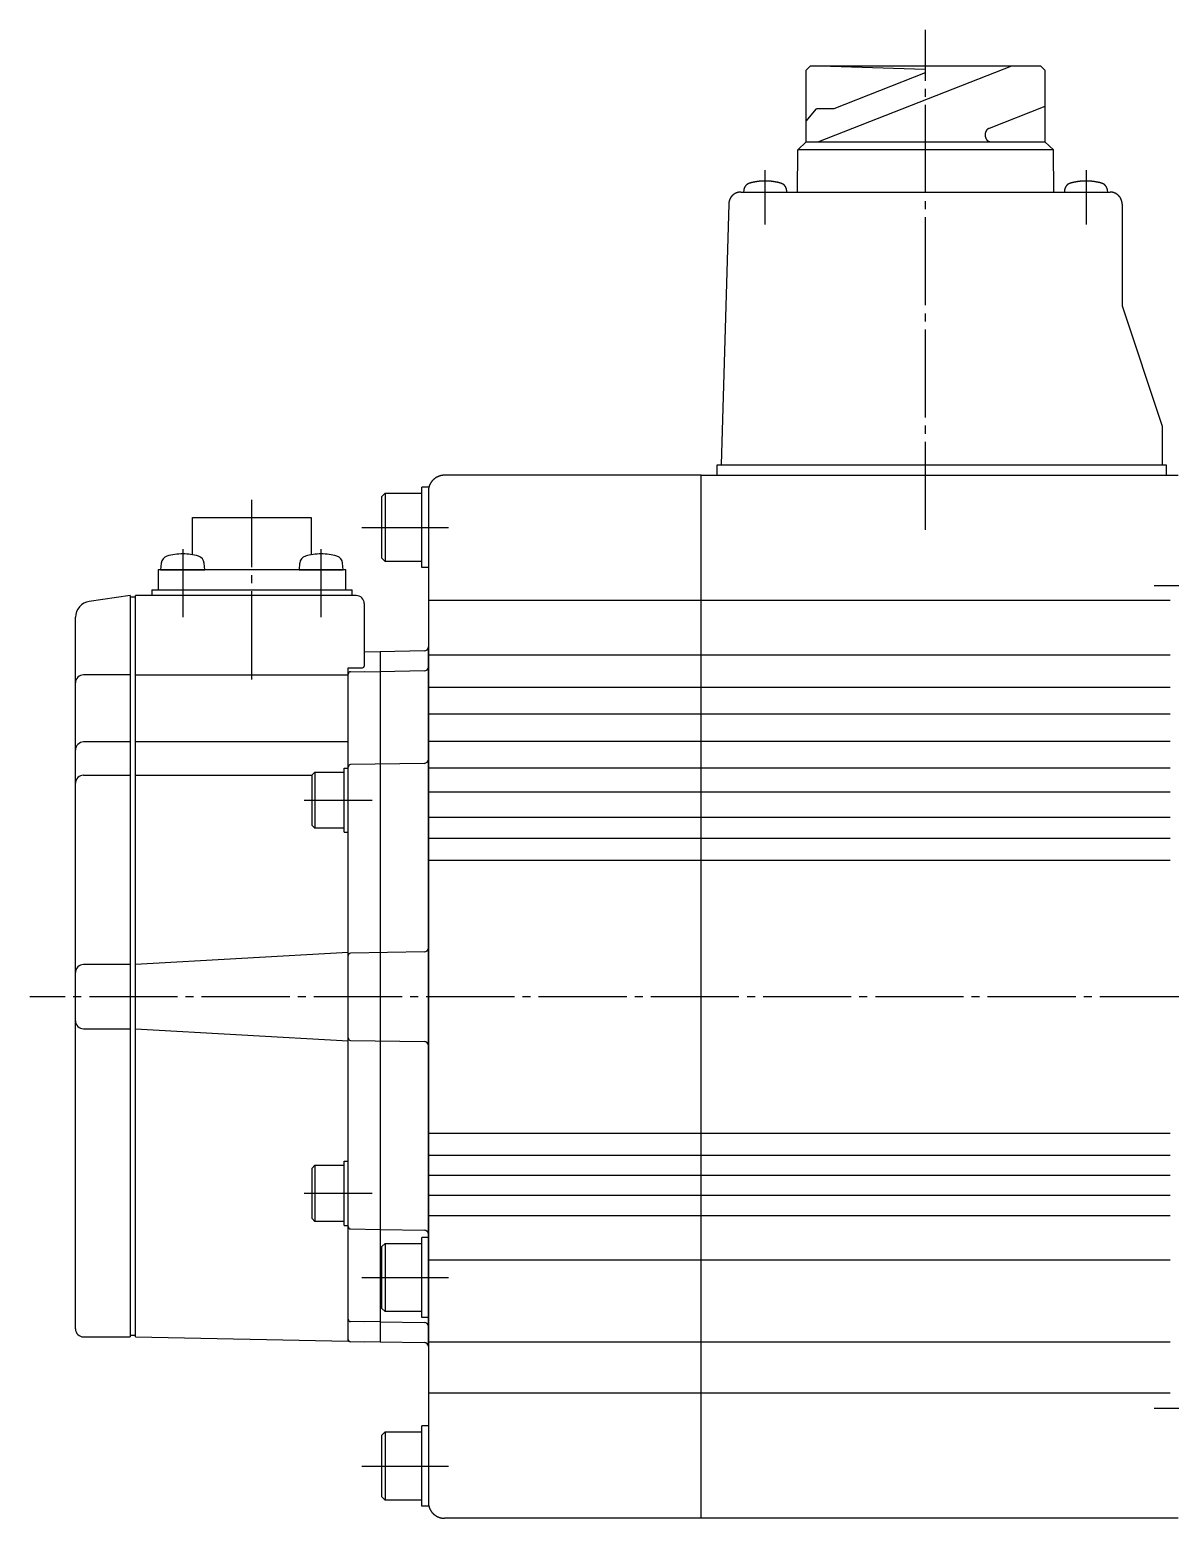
# Model space of a CAD drawing. Extents: x 0 to 671, y 0 to 384.
# Drawn here: x 205.7 to 347.9, y 198 to 383.5 of the extents above; entities that cross this region are included whole.
import ezdxf

# ---------------------------------------------------------------- set-up
doc = ezdxf.new("R2010")
doc.units = 0
doc.linetypes.add('DASH_CENTER', pattern=[14, 11, -1, 1, -1])
doc.layers.get('0').update_dxf_attribs({"linetype": 'CONTINUOUS'})

msp = doc.modelspace()

# ---------------------------------------------------------------- linework, layer by layer
at = {"color": 1, "linetype": 'DASH_CENTER'}
for p, q in [((317.39, 321.2), (317.39, 383.55)), ((297.39, 359.29), (297.39, 366.06)), ((337.39, 366.06), (337.39, 359.29)), ((233.39, 302.57), (233.39, 324.96)), ((247.09, 321.52), (257.89, 321.52)), ((224.76, 318.82), (224.76, 310.32)), ((242.02, 310.32), (242.02, 318.82)), ((345.89, 314.28), (362.89, 314.28)), ((239.89, 287.52), (248.39, 287.52)), ((420.12, 263.02), (205.69, 263.02)), ((239.89, 238.52), (248.39, 238.52)), ((247.09, 228.02), (257.89, 228.02)), ((345.89, 211.75), (362.89, 211.75)), ((247.09, 204.52), (257.89, 204.52))]:
    msp.add_line(p, q, dxfattribs=at)
at = {"color": 7, "linetype": 'CONTINUOUS'}
for p, q in [((302.51, 378.52), (303.01, 379.02)), ((302.51, 369.58), (302.51, 378.52)), ((331.76, 379.02), (303.01, 379.02)), ((331.76, 379.02), (303.02, 379.02)), ((328.1, 379.02), (304.04, 369.58)), ((305.54, 379.02), (317.33, 378.63)), ((317.33, 378.63), (317.33, 378.16)), ((332.26, 378.52), (331.76, 379.02)), ((332.26, 378.52), (332.26, 369.58)), ((317.33, 378.16), (305.95, 373.67)), ((302.51, 372.17), (303.77, 373.67)), ((305.95, 373.67), (303.77, 373.67)), ((332.26, 373.99), (325.3, 371.26)), ((301.45, 368.58), (302.51, 369.58)), ((302.51, 369.58), (325.58, 369.58)), ((324.83, 370.56), (324.83, 370.33)), ((325.58, 369.58), (332.26, 369.58)), ((332.26, 369.58), (333.32, 368.58)), ((332.26, 369.58), (333.32, 368.58)), ((301.42, 363.32), (301.46, 368.58)), ((333.32, 368.58), (301.45, 368.58)), ((333.36, 363.32), (333.32, 368.58)), ((292.85, 361.86), (291.9, 329.32)), ((294.35, 363.32), (340.39, 363.32)), ((294.71, 363.54), (294.69, 363.3)), ((300.09, 363.32), (300.07, 363.54)), ((334.71, 363.54), (334.69, 363.32)), ((340.09, 363.3), (340.07, 363.54)), ((341.89, 361.82), (341.89, 349.12)), ((341.89, 349.12), (346.89, 334.12)), ((346.89, 334.12), (346.89, 329.32)), ((291.39, 328.02), (291.39, 329.32)), ((291.39, 329.32), (347.39, 329.32)), ((347.39, 329.32), (347.39, 328.02)), ((289.39, 328.02), (257.39, 328.02)), ((289.39, 198.02), (289.39, 328.02)), ((289.39, 328.02), (348.89, 328.02)), ((289.39, 324.52), (289.39, 328.02)), ((249.99, 325.77), (249.59, 325.37)), ((249.99, 325.77), (249.59, 325.37)), ((249.59, 317.67), (249.59, 325.37)), ((249.59, 325.02), (249.59, 325.37)), ((249.99, 325.77), (249.99, 317.27)), ((249.99, 325.77), (249.99, 325.02)), ((249.99, 325.77), (254.59, 325.77)), ((249.99, 325.77), (254.59, 325.77)), ((254.59, 316.52), (254.59, 326.52)), ((255.39, 326.52), (254.59, 326.52)), ((254.59, 321.52), (254.59, 325.77)), ((254.59, 321.52), (254.59, 325.77)), ((255.39, 326.02), (255.39, 199.52)), ((225.99, 318.11), (225.99, 322.77)), ((225.99, 322.77), (240.79, 322.77)), ((240.79, 322.77), (240.79, 318.11)), ((254.59, 317.27), (254.59, 321.52)), ((254.59, 317.27), (254.59, 321.52)), ((249.59, 317.67), (249.99, 317.27)), ((249.59, 317.67), (249.99, 317.27)), ((254.59, 317.27), (249.99, 317.27)), ((254.59, 317.27), (250.39, 317.27)), ((255.39, 319.02), (255.39, 316.57)), ((221.69, 316.22), (221.69, 313.72)), ((245.09, 316.22), (221.69, 316.22)), ((222.08, 317.06), (222.01, 316.22)), ((222.01, 316.22), (227.51, 316.22)), ((227.51, 316.22), (227.44, 317.06)), ((239.34, 317.06), (239.27, 316.22)), ((239.27, 316.22), (244.77, 316.22)), ((244.77, 316.22), (244.7, 317.06)), ((245.09, 313.72), (245.09, 316.22)), ((255.39, 316.52), (254.59, 316.52)), ((220.89, 313.72), (245.89, 313.72)), ((220.89, 313.72), (220.89, 313.02)), ((245.89, 313.02), (245.89, 313.72)), ((218.19, 313.02), (213.11, 312.29)), ((218.19, 313.02), (218.19, 220.62)), ((218.89, 312.82), (218.19, 312.82)), ((218.89, 220.62), (218.89, 313.02)), ((246.39, 313.02), (218.89, 313.02)), ((247.39, 312.02), (247.39, 304.22)), ((347.89, 312.42), (255.39, 312.42)), ((211.39, 221.62), (211.39, 310.31)), ((255.39, 219.41), (255.39, 306.62)), ((247.39, 306.05), (249.39, 306.02)), ((254.9, 306.12), (249.39, 306.02)), ((249.39, 306.02), (249.39, 234.02)), ((255.39, 305.62), (347.89, 305.62)), ((218.19, 303.14), (212.39, 303.14)), ((218.89, 303.14), (245.39, 303.14)), ((245.39, 220.09), (245.39, 304.02)), ((245.39, 304.02), (247.19, 304.02)), ((245.68, 303.52), (247.39, 303.55)), ((247.39, 303.55), (249.39, 303.52)), ((254.9, 303.63), (249.39, 303.53)), ((255.39, 301.6), (347.89, 301.6)), ((255.39, 300.52), (255.39, 263.02)), ((249.39, 297.52), (249.39, 220.01)), ((255.39, 298.29), (347.89, 298.29)), ((218.19, 294.77), (212.39, 294.77)), ((245.39, 294.77), (218.89, 294.77)), ((255.39, 294.87), (347.89, 294.87)), ((244.89, 283.52), (244.89, 291.52)), ((244.89, 291.52), (245.39, 291.52)), ((254.9, 292.11), (245.68, 291.95)), ((255.39, 276.02), (255.39, 292.02)), ((255.39, 291.56), (347.89, 291.56)), ((212.39, 290.62), (218.19, 290.62)), ((218.89, 290.62), (240.89, 290.62)), ((241.24, 291.02), (240.89, 290.67)), ((240.89, 284.37), (240.89, 290.67)), ((241.24, 291.02), (241.24, 284.02)), ((241.24, 291.02), (244.89, 291.02)), ((255.39, 288.56), (347.89, 288.56)), ((240.89, 284.37), (241.24, 284.02)), ((244.89, 284.02), (241.24, 284.02)), ((255.39, 285.4), (347.89, 285.4)), ((244.89, 283.52), (245.39, 283.52)), ((255.39, 282.77), (347.89, 282.77)), ((255.39, 280.02), (347.89, 280.02)), ((245.39, 268.52), (218.89, 267.02)), ((254.9, 268.61), (245.68, 268.45)), ((218.19, 267.02), (212.39, 267.02)), ((255.39, 263.02), (255.39, 225.52)), ((212.39, 259.02), (218.19, 259.02)), ((218.89, 259.02), (245.39, 257.52)), ((245.68, 257.58), (254.9, 257.42)), ((255.39, 234.02), (255.39, 250.02)), ((255.39, 243.27), (255.39, 246.02)), ((255.39, 246.02), (343.39, 246.02)), ((343.39, 246.02), (347.89, 246.02)), ((255.39, 240.77), (255.39, 243.27)), ((255.39, 243.27), (343.39, 243.27)), ((343.39, 243.27), (347.89, 243.27)), ((241.24, 242.02), (240.89, 241.67)), ((240.89, 235.37), (240.89, 241.67)), ((241.24, 242.02), (244.89, 242.02)), ((241.24, 242.02), (241.24, 235.02)), ((244.89, 242.52), (245.39, 242.52)), ((244.89, 234.52), (244.89, 242.52)), ((255.39, 238.27), (255.39, 240.77)), ((255.39, 240.77), (343.39, 240.77)), ((343.39, 240.77), (347.89, 240.77)), ((255.39, 235.77), (255.39, 238.27)), ((255.39, 238.27), (343.39, 238.27)), ((343.39, 238.27), (347.89, 238.27)), ((255.39, 230.22), (255.39, 235.77)), ((255.39, 235.77), (343.39, 235.77)), ((343.39, 235.77), (347.89, 235.77)), ((240.89, 235.37), (241.24, 235.02)), ((244.89, 235.02), (241.24, 235.02)), ((244.89, 234.52), (245.39, 234.52)), ((245.68, 234.08), (249.39, 234.02)), ((249.39, 234.02), (254.9, 233.92)), ((249.39, 234.02), (249.39, 228.52)), ((249.99, 232.27), (249.59, 231.87)), ((249.99, 232.27), (249.59, 231.87)), ((249.99, 232.27), (249.99, 223.77)), ((249.99, 232.27), (254.59, 232.27)), ((249.99, 232.27), (249.99, 223.77)), ((249.99, 232.27), (254.59, 232.27)), ((255.39, 233.02), (254.59, 233.02)), ((254.59, 223.02), (254.59, 233.02)), ((254.59, 228.02), (254.59, 232.27)), ((254.59, 228.02), (254.59, 232.27)), ((249.59, 224.17), (249.59, 231.87)), ((249.59, 224.17), (249.59, 231.87)), ((255.39, 230.22), (343.39, 230.22)), ((343.39, 230.22), (347.89, 230.22)), ((254.59, 223.77), (254.59, 228.02)), ((254.59, 223.77), (254.59, 228.02)), ((255.39, 225.52), (255.39, 223.07)), ((249.59, 224.17), (249.99, 223.77)), ((249.59, 224.17), (249.99, 223.77)), ((254.59, 223.77), (249.99, 223.77)), ((254.59, 223.77), (249.99, 223.77)), ((255.39, 223.02), (254.59, 223.02)), ((255.39, 223.07), (255.39, 222.72)), ((218.19, 220.82), (218.89, 220.82)), ((247.39, 222.5), (245.68, 222.53)), ((249.39, 222.53), (247.39, 222.5)), ((249.39, 222.51), (254.9, 222.42)), ((212.39, 220.62), (218.19, 220.62)), ((218.89, 220.62), (245.39, 220.09)), ((247.39, 219.98), (245.68, 220.01)), ((249.39, 220.02), (247.39, 219.98)), ((249.39, 220.01), (254.9, 219.91)), ((255.39, 220.02), (347.89, 220.02)), ((347.89, 213.61), (255.39, 213.61)), ((249.99, 208.77), (249.59, 208.37)), ((249.99, 208.77), (249.59, 208.37)), ((249.59, 200.67), (249.59, 208.37)), ((249.59, 200.67), (249.59, 208.37)), ((249.99, 208.77), (254.59, 208.77)), ((249.99, 208.77), (249.99, 200.27)), ((249.99, 208.77), (254.59, 208.77)), ((249.99, 208.77), (249.99, 200.27)), ((254.59, 199.52), (254.59, 209.52)), ((255.39, 209.52), (254.59, 209.52)), ((254.59, 204.52), (254.59, 208.77)), ((254.59, 204.52), (254.59, 208.77)), ((254.59, 200.27), (254.59, 204.52)), ((254.59, 200.27), (254.59, 204.52)), ((249.59, 200.67), (249.99, 200.27)), ((249.59, 200.67), (249.99, 200.27)), ((254.59, 200.27), (249.99, 200.27)), ((254.59, 200.27), (249.99, 200.27)), ((255.39, 199.52), (254.59, 199.52)), ((348.89, 198.02), (257.39, 198.02))]:
    msp.add_line(p, q, dxfattribs=at)
for points in [[(325.3, 371.26, 0), (325.3, 371.26, 0), (325.29, 371.26, 0), (325.28, 371.25, 0), (325.28, 371.25, 0), (325.27, 371.25, 0), (325.26, 371.25, 0), (325.26, 371.24, 0), (325.25, 371.24, 0), (325.25, 371.24, 0), (325.24, 371.23, 0), (325.23, 371.23, 0), (325.23, 371.23, 0), (325.22, 371.22, 0), (325.21, 371.22, 0), (325.21, 371.22, 0), (325.2, 371.21, 0), (325.2, 371.21, 0), (325.19, 371.21, 0), (325.18, 371.2, 0), (325.18, 371.2, 0), (325.17, 371.2, 0), (325.17, 371.19, 0), (325.16, 371.19, 0), (325.15, 371.18, 0), (325.15, 371.18, 0), (325.14, 371.18, 0), (325.14, 371.17, 0), (325.13, 371.17, 0), (325.13, 371.16, 0), (325.12, 371.16, 0), (325.12, 371.15, 0), (325.11, 371.15, 0), (325.1, 371.15, 0), (325.1, 371.14, 0), (325.09, 371.14, 0), (325.09, 371.13, 0), (325.08, 371.13, 0), (325.08, 371.12, 0), (325.07, 371.12, 0), (325.07, 371.11, 0), (325.06, 371.11, 0), (325.06, 371.1, 0), (325.05, 371.1, 0), (325.05, 371.1, 0), (325.04, 371.09, 0), (325.04, 371.08, 0), (325.03, 371.08, 0), (325.03, 371.07, 0), (325.02, 371.07, 0), (325.02, 371.06, 0), (325.01, 371.06, 0), (325.01, 371.05, 0), (325, 371.05, 0), (325, 371.04, 0), (325, 371.04, 0), (324.99, 371.03, 0), (324.99, 371.03, 0), (324.98, 371.02, 0), (324.98, 371.01, 0), (324.97, 371.01, 0), (324.97, 371, 0), (324.96, 371, 0), (324.96, 370.99, 0), (324.96, 370.99, 0), (324.95, 370.98, 0), (324.95, 370.98, 0), (324.95, 370.97, 0), (324.94, 370.96, 0), (324.94, 370.96, 0), (324.94, 370.95, 0), (324.93, 370.94, 0), (324.93, 370.94, 0), (324.92, 370.93, 0), (324.92, 370.93, 0), (324.92, 370.92, 0), (324.91, 370.92, 0), (324.91, 370.91, 0), (324.91, 370.9, 0), (324.9, 370.9, 0), (324.9, 370.89, 0), (324.9, 370.88, 0), (324.89, 370.88, 0), (324.89, 370.87, 0), (324.89, 370.86, 0), (324.89, 370.86, 0), (324.88, 370.85, 0), (324.88, 370.85, 0), (324.88, 370.84, 0), (324.88, 370.83, 0), (324.87, 370.82, 0), (324.87, 370.82, 0), (324.87, 370.81, 0), (324.87, 370.81, 0), (324.87, 370.8, 0), (324.86, 370.79, 0), (324.86, 370.79, 0), (324.86, 370.78, 0), (324.86, 370.77, 0), (324.86, 370.76, 0), (324.85, 370.76, 0), (324.85, 370.75, 0), (324.85, 370.75, 0), (324.85, 370.74, 0), (324.85, 370.73, 0), (324.84, 370.72, 0), (324.84, 370.72, 0), (324.84, 370.71, 0), (324.84, 370.7, 0), (324.84, 370.7, 0), (324.84, 370.69, 0), (324.84, 370.68, 0), (324.84, 370.68, 0), (324.83, 370.67, 0), (324.83, 370.66, 0), (324.83, 370.65, 0), (324.83, 370.65, 0), (324.83, 370.64, 0), (324.83, 370.63, 0), (324.83, 370.63, 0), (324.83, 370.62, 0), (324.83, 370.61, 0), (324.83, 370.61, 0), (324.83, 370.6, 0), (324.83, 370.59, 0), (324.83, 370.58, 0), (324.83, 370.58, 0), (324.83, 370.57, 0), (324.83, 370.56, 0)], [(324.83, 370.33, 0), (324.83, 370.32, 0), (324.83, 370.31, 0), (324.83, 370.3, 0), (324.83, 370.29, 0), (324.83, 370.28, 0), (324.83, 370.27, 0), (324.83, 370.26, 0), (324.83, 370.25, 0), (324.83, 370.24, 0), (324.83, 370.23, 0), (324.83, 370.23, 0), (324.83, 370.22, 0), (324.84, 370.21, 0), (324.84, 370.2, 0), (324.84, 370.19, 0), (324.84, 370.18, 0), (324.84, 370.17, 0), (324.85, 370.16, 0), (324.85, 370.15, 0), (324.85, 370.14, 0), (324.85, 370.13, 0), (324.85, 370.13, 0), (324.86, 370.12, 0), (324.86, 370.11, 0), (324.86, 370.1, 0), (324.87, 370.09, 0), (324.87, 370.08, 0), (324.87, 370.07, 0), (324.87, 370.06, 0), (324.88, 370.06, 0), (324.88, 370.05, 0), (324.88, 370.04, 0), (324.89, 370.03, 0), (324.89, 370.02, 0), (324.89, 370.01, 0), (324.9, 370, 0), (324.9, 370, 0), (324.91, 369.99, 0), (324.91, 369.98, 0), (324.92, 369.97, 0), (324.92, 369.96, 0), (324.93, 369.96, 0), (324.93, 369.95, 0), (324.93, 369.94, 0), (324.94, 369.93, 0), (324.94, 369.92, 0), (324.95, 369.92, 0), (324.95, 369.91, 0), (324.96, 369.9, 0), (324.96, 369.89, 0), (324.97, 369.89, 0), (324.98, 369.88, 0), (324.98, 369.87, 0), (324.99, 369.86, 0), (324.99, 369.86, 0), (325, 369.85, 0), (325, 369.84, 0), (325.01, 369.84, 0), (325.01, 369.83, 0), (325.02, 369.82, 0), (325.03, 369.81, 0), (325.03, 369.81, 0), (325.04, 369.8, 0), (325.05, 369.8, 0), (325.05, 369.79, 0), (325.06, 369.78, 0), (325.07, 369.78, 0), (325.07, 369.77, 0), (325.08, 369.76, 0), (325.09, 369.76, 0), (325.09, 369.75, 0), (325.1, 369.75, 0), (325.11, 369.74, 0), (325.12, 369.73, 0), (325.12, 369.73, 0), (325.13, 369.72, 0), (325.14, 369.72, 0), (325.14, 369.71, 0), (325.15, 369.71, 0), (325.16, 369.7, 0), (325.17, 369.7, 0), (325.18, 369.69, 0), (325.18, 369.69, 0), (325.19, 369.68, 0), (325.2, 369.68, 0), (325.21, 369.67, 0), (325.21, 369.67, 0), (325.22, 369.66, 0), (325.23, 369.66, 0), (325.24, 369.66, 0), (325.25, 369.65, 0), (325.26, 369.65, 0), (325.26, 369.64, 0), (325.27, 369.64, 0), (325.28, 369.64, 0), (325.29, 369.63, 0), (325.3, 369.63, 0), (325.31, 369.63, 0), (325.32, 369.62, 0), (325.32, 369.62, 0), (325.33, 369.62, 0), (325.34, 369.61, 0), (325.35, 369.61, 0), (325.36, 369.61, 0), (325.37, 369.61, 0), (325.38, 369.6, 0), (325.39, 369.6, 0), (325.39, 369.6, 0), (325.4, 369.6, 0), (325.41, 369.59, 0), (325.42, 369.59, 0), (325.43, 369.59, 0), (325.44, 369.59, 0), (325.45, 369.59, 0), (325.46, 369.58, 0), (325.47, 369.58, 0), (325.48, 369.58, 0), (325.49, 369.58, 0), (325.49, 369.58, 0), (325.5, 369.58, 0), (325.51, 369.58, 0), (325.52, 369.58, 0), (325.53, 369.58, 0), (325.54, 369.58, 0), (325.55, 369.58, 0), (325.56, 369.58, 0), (325.57, 369.58, 0), (325.58, 369.58, 0)], [(295.43, 364.42, 0), (295.42, 364.41, 0), (295.41, 364.41, 0), (295.4, 364.41, 0), (295.39, 364.4, 0), (295.38, 364.4, 0), (295.38, 364.4, 0), (295.37, 364.39, 0), (295.36, 364.39, 0), (295.35, 364.39, 0), (295.34, 364.38, 0), (295.33, 364.38, 0), (295.32, 364.38, 0), (295.31, 364.38, 0), (295.31, 364.37, 0), (295.3, 364.37, 0), (295.29, 364.36, 0), (295.28, 364.36, 0), (295.27, 364.36, 0), (295.26, 364.35, 0), (295.26, 364.35, 0), (295.25, 364.34, 0), (295.24, 364.34, 0), (295.23, 364.33, 0), (295.22, 364.33, 0), (295.21, 364.32, 0), (295.21, 364.32, 0), (295.2, 364.31, 0), (295.19, 364.31, 0), (295.18, 364.31, 0), (295.18, 364.3, 0), (295.17, 364.3, 0), (295.16, 364.29, 0), (295.15, 364.29, 0), (295.14, 364.28, 0), (295.14, 364.27, 0), (295.13, 364.27, 0), (295.12, 364.26, 0), (295.11, 364.26, 0), (295.11, 364.25, 0), (295.1, 364.25, 0), (295.09, 364.24, 0), (295.08, 364.24, 0), (295.08, 364.23, 0), (295.07, 364.22, 0), (295.06, 364.22, 0), (295.05, 364.21, 0), (295.05, 364.2, 0), (295.04, 364.2, 0), (295.03, 364.19, 0), (295.03, 364.19, 0), (295.02, 364.18, 0), (295.01, 364.17, 0), (295.01, 364.17, 0), (295, 364.16, 0), (294.99, 364.15, 0), (294.99, 364.15, 0), (294.98, 364.14, 0), (294.97, 364.13, 0), (294.97, 364.13, 0), (294.96, 364.12, 0), (294.95, 364.11, 0), (294.95, 364.1, 0), (294.94, 364.1, 0), (294.94, 364.09, 0), (294.93, 364.08, 0), (294.93, 364.07, 0), (294.92, 364.07, 0), (294.91, 364.06, 0), (294.91, 364.05, 0), (294.9, 364.05, 0), (294.9, 364.04, 0), (294.89, 364.03, 0), (294.89, 364.02, 0), (294.88, 364.01, 0), (294.88, 364.01, 0), (294.87, 364, 0), (294.87, 363.99, 0), (294.86, 363.98, 0), (294.86, 363.98, 0), (294.85, 363.97, 0), (294.85, 363.96, 0), (294.84, 363.95, 0), (294.84, 363.94, 0), (294.83, 363.94, 0), (294.83, 363.93, 0), (294.82, 363.92, 0), (294.82, 363.91, 0), (294.81, 363.9, 0), (294.81, 363.89, 0), (294.81, 363.88, 0), (294.8, 363.88, 0), (294.8, 363.87, 0), (294.8, 363.86, 0), (294.79, 363.85, 0), (294.79, 363.84, 0), (294.78, 363.83, 0), (294.78, 363.82, 0), (294.78, 363.82, 0), (294.77, 363.81, 0), (294.77, 363.8, 0), (294.77, 363.79, 0), (294.76, 363.78, 0), (294.76, 363.77, 0), (294.76, 363.76, 0), (294.75, 363.75, 0), (294.75, 363.75, 0), (294.75, 363.74, 0), (294.75, 363.73, 0), (294.75, 363.72, 0), (294.74, 363.71, 0), (294.74, 363.7, 0), (294.74, 363.69, 0), (294.74, 363.68, 0), (294.73, 363.67, 0), (294.73, 363.66, 0), (294.73, 363.65, 0), (294.73, 363.64, 0), (294.73, 363.64, 0), (294.73, 363.63, 0), (294.72, 363.62, 0), (294.72, 363.61, 0), (294.72, 363.6, 0), (294.72, 363.59, 0), (294.72, 363.58, 0), (294.72, 363.57, 0), (294.72, 363.56, 0), (294.71, 363.55, 0), (294.71, 363.54, 0)], [(297.39, 364.7, 0), (297.37, 364.7, 0), (297.36, 364.7, 0), (297.34, 364.69, 0), (297.33, 364.69, 0), (297.31, 364.69, 0), (297.3, 364.69, 0), (297.28, 364.69, 0), (297.27, 364.69, 0), (297.25, 364.69, 0), (297.23, 364.69, 0), (297.22, 364.69, 0), (297.2, 364.69, 0), (297.19, 364.69, 0), (297.17, 364.69, 0), (297.16, 364.69, 0), (297.14, 364.69, 0), (297.13, 364.69, 0), (297.11, 364.69, 0), (297.1, 364.69, 0), (297.08, 364.69, 0), (297.06, 364.69, 0), (297.05, 364.69, 0), (297.03, 364.69, 0), (297.02, 364.69, 0), (297, 364.69, 0), (296.99, 364.68, 0), (296.97, 364.68, 0), (296.95, 364.68, 0), (296.94, 364.68, 0), (296.92, 364.68, 0), (296.91, 364.68, 0), (296.89, 364.68, 0), (296.88, 364.68, 0), (296.86, 364.68, 0), (296.85, 364.68, 0), (296.83, 364.67, 0), (296.82, 364.67, 0), (296.8, 364.67, 0), (296.79, 364.67, 0), (296.77, 364.67, 0), (296.75, 364.67, 0), (296.74, 364.67, 0), (296.72, 364.66, 0), (296.71, 364.66, 0), (296.69, 364.66, 0), (296.68, 364.66, 0), (296.66, 364.66, 0), (296.65, 364.66, 0), (296.63, 364.65, 0), (296.62, 364.65, 0), (296.6, 364.65, 0), (296.58, 364.65, 0), (296.57, 364.65, 0), (296.55, 364.64, 0), (296.54, 364.64, 0), (296.52, 364.64, 0), (296.51, 364.64, 0), (296.49, 364.64, 0), (296.48, 364.64, 0), (296.46, 364.63, 0), (296.45, 364.63, 0), (296.43, 364.63, 0), (296.42, 364.63, 0), (296.4, 364.62, 0), (296.38, 364.62, 0), (296.37, 364.62, 0), (296.35, 364.62, 0), (296.34, 364.62, 0), (296.32, 364.61, 0), (296.31, 364.61, 0), (296.29, 364.61, 0), (296.28, 364.61, 0), (296.26, 364.6, 0), (296.25, 364.6, 0), (296.23, 364.6, 0), (296.22, 364.6, 0), (296.2, 364.59, 0), (296.19, 364.59, 0), (296.17, 364.59, 0), (296.15, 364.59, 0), (296.14, 364.58, 0), (296.12, 364.58, 0), (296.11, 364.58, 0), (296.09, 364.57, 0), (296.08, 364.57, 0), (296.06, 364.57, 0), (296.05, 364.57, 0), (296.03, 364.56, 0), (296.02, 364.56, 0), (296, 364.56, 0), (295.99, 364.55, 0), (295.97, 364.55, 0), (295.96, 364.55, 0), (295.94, 364.54, 0), (295.93, 364.54, 0), (295.91, 364.54, 0), (295.9, 364.53, 0), (295.88, 364.53, 0), (295.87, 364.53, 0), (295.85, 364.52, 0), (295.83, 364.52, 0), (295.82, 364.52, 0), (295.81, 364.51, 0), (295.79, 364.51, 0), (295.77, 364.51, 0), (295.76, 364.5, 0), (295.75, 364.5, 0), (295.73, 364.5, 0), (295.71, 364.49, 0), (295.7, 364.49, 0), (295.69, 364.49, 0), (295.67, 364.48, 0), (295.65, 364.48, 0), (295.64, 364.47, 0), (295.62, 364.47, 0), (295.61, 364.46, 0), (295.59, 364.46, 0), (295.58, 364.46, 0), (295.56, 364.45, 0), (295.55, 364.45, 0), (295.54, 364.44, 0), (295.52, 364.44, 0), (295.5, 364.44, 0), (295.49, 364.43, 0), (295.48, 364.43, 0), (295.46, 364.42, 0), (295.44, 364.42, 0), (295.43, 364.42, 0)], [(299.35, 364.42, 0), (299.33, 364.42, 0), (299.32, 364.42, 0), (299.31, 364.43, 0), (299.29, 364.43, 0), (299.27, 364.44, 0), (299.26, 364.44, 0), (299.25, 364.44, 0), (299.23, 364.45, 0), (299.21, 364.45, 0), (299.2, 364.46, 0), (299.19, 364.46, 0), (299.17, 364.46, 0), (299.15, 364.47, 0), (299.14, 364.47, 0), (299.12, 364.48, 0), (299.11, 364.48, 0), (299.1, 364.49, 0), (299.08, 364.49, 0), (299.06, 364.49, 0), (299.05, 364.5, 0), (299.03, 364.5, 0), (299.02, 364.5, 0), (299, 364.51, 0), (298.99, 364.51, 0), (298.97, 364.51, 0), (298.96, 364.52, 0), (298.94, 364.52, 0), (298.93, 364.52, 0), (298.91, 364.53, 0), (298.9, 364.53, 0), (298.88, 364.53, 0), (298.87, 364.54, 0), (298.85, 364.54, 0), (298.84, 364.54, 0), (298.82, 364.55, 0), (298.81, 364.55, 0), (298.79, 364.55, 0), (298.78, 364.56, 0), (298.76, 364.56, 0), (298.75, 364.56, 0), (298.73, 364.57, 0), (298.72, 364.57, 0), (298.7, 364.57, 0), (298.69, 364.57, 0), (298.67, 364.58, 0), (298.65, 364.58, 0), (298.64, 364.58, 0), (298.62, 364.59, 0), (298.61, 364.59, 0), (298.59, 364.59, 0), (298.58, 364.59, 0), (298.56, 364.6, 0), (298.55, 364.6, 0), (298.53, 364.6, 0), (298.52, 364.6, 0), (298.5, 364.61, 0), (298.49, 364.61, 0), (298.47, 364.61, 0), (298.46, 364.61, 0), (298.44, 364.62, 0), (298.43, 364.62, 0), (298.41, 364.62, 0), (298.39, 364.62, 0), (298.38, 364.62, 0), (298.36, 364.63, 0), (298.35, 364.63, 0), (298.33, 364.63, 0), (298.32, 364.63, 0), (298.3, 364.64, 0), (298.29, 364.64, 0), (298.27, 364.64, 0), (298.26, 364.64, 0), (298.24, 364.64, 0), (298.23, 364.64, 0), (298.21, 364.65, 0), (298.19, 364.65, 0), (298.18, 364.65, 0), (298.16, 364.65, 0), (298.15, 364.65, 0), (298.13, 364.66, 0), (298.12, 364.66, 0), (298.1, 364.66, 0), (298.09, 364.66, 0), (298.07, 364.66, 0), (298.06, 364.66, 0), (298.04, 364.67, 0), (298.02, 364.67, 0), (298.01, 364.67, 0), (297.99, 364.67, 0), (297.98, 364.67, 0), (297.96, 364.67, 0), (297.95, 364.67, 0), (297.93, 364.68, 0), (297.92, 364.68, 0), (297.9, 364.68, 0), (297.89, 364.68, 0), (297.87, 364.68, 0), (297.86, 364.68, 0), (297.84, 364.68, 0), (297.82, 364.68, 0), (297.81, 364.68, 0), (297.79, 364.68, 0), (297.78, 364.69, 0), (297.76, 364.69, 0), (297.75, 364.69, 0), (297.73, 364.69, 0), (297.71, 364.69, 0), (297.7, 364.69, 0), (297.68, 364.69, 0), (297.67, 364.69, 0), (297.65, 364.69, 0), (297.64, 364.69, 0), (297.62, 364.69, 0), (297.61, 364.69, 0), (297.59, 364.69, 0), (297.58, 364.69, 0), (297.56, 364.69, 0), (297.55, 364.69, 0), (297.53, 364.69, 0), (297.51, 364.69, 0), (297.5, 364.69, 0), (297.48, 364.69, 0), (297.47, 364.69, 0), (297.45, 364.69, 0), (297.44, 364.69, 0), (297.42, 364.7, 0), (297.4, 364.7, 0), (297.39, 364.7, 0)], [(300.07, 363.54, 0), (300.06, 363.55, 0), (300.06, 363.56, 0), (300.06, 363.57, 0), (300.06, 363.58, 0), (300.06, 363.59, 0), (300.06, 363.6, 0), (300.06, 363.61, 0), (300.06, 363.62, 0), (300.06, 363.63, 0), (300.05, 363.64, 0), (300.05, 363.64, 0), (300.05, 363.65, 0), (300.05, 363.66, 0), (300.05, 363.67, 0), (300.04, 363.68, 0), (300.04, 363.69, 0), (300.04, 363.7, 0), (300.04, 363.71, 0), (300.03, 363.72, 0), (300.03, 363.73, 0), (300.03, 363.74, 0), (300.03, 363.75, 0), (300.02, 363.75, 0), (300.02, 363.76, 0), (300.02, 363.77, 0), (300.01, 363.78, 0), (300.01, 363.79, 0), (300.01, 363.8, 0), (300.01, 363.81, 0), (300, 363.82, 0), (300, 363.82, 0), (300, 363.83, 0), (299.99, 363.84, 0), (299.99, 363.85, 0), (299.98, 363.86, 0), (299.98, 363.87, 0), (299.98, 363.88, 0), (299.97, 363.88, 0), (299.97, 363.89, 0), (299.96, 363.9, 0), (299.96, 363.91, 0), (299.96, 363.92, 0), (299.95, 363.93, 0), (299.95, 363.94, 0), (299.94, 363.94, 0), (299.94, 363.95, 0), (299.93, 363.96, 0), (299.93, 363.97, 0), (299.92, 363.98, 0), (299.92, 363.98, 0), (299.91, 363.99, 0), (299.91, 364, 0), (299.9, 364.01, 0), (299.9, 364.01, 0), (299.89, 364.02, 0), (299.89, 364.03, 0), (299.88, 364.04, 0), (299.88, 364.05, 0), (299.87, 364.05, 0), (299.87, 364.06, 0), (299.86, 364.07, 0), (299.85, 364.07, 0), (299.85, 364.08, 0), (299.84, 364.09, 0), (299.84, 364.1, 0), (299.83, 364.1, 0), (299.82, 364.11, 0), (299.82, 364.12, 0), (299.81, 364.13, 0), (299.81, 364.13, 0), (299.8, 364.14, 0), (299.79, 364.15, 0), (299.79, 364.15, 0), (299.78, 364.16, 0), (299.77, 364.17, 0), (299.77, 364.17, 0), (299.76, 364.18, 0), (299.75, 364.19, 0), (299.75, 364.19, 0), (299.74, 364.2, 0), (299.73, 364.2, 0), (299.73, 364.21, 0), (299.72, 364.22, 0), (299.71, 364.22, 0), (299.7, 364.23, 0), (299.7, 364.24, 0), (299.69, 364.24, 0), (299.68, 364.25, 0), (299.67, 364.25, 0), (299.67, 364.26, 0), (299.66, 364.26, 0), (299.65, 364.27, 0), (299.64, 364.27, 0), (299.64, 364.28, 0), (299.63, 364.29, 0), (299.62, 364.29, 0), (299.61, 364.3, 0), (299.61, 364.3, 0), (299.6, 364.31, 0), (299.59, 364.31, 0), (299.58, 364.31, 0), (299.57, 364.32, 0), (299.56, 364.32, 0), (299.56, 364.33, 0), (299.55, 364.33, 0), (299.54, 364.34, 0), (299.53, 364.34, 0), (299.52, 364.35, 0), (299.51, 364.35, 0), (299.51, 364.36, 0), (299.5, 364.36, 0), (299.49, 364.36, 0), (299.48, 364.37, 0), (299.47, 364.37, 0), (299.46, 364.38, 0), (299.45, 364.38, 0), (299.45, 364.38, 0), (299.44, 364.38, 0), (299.43, 364.39, 0), (299.42, 364.39, 0), (299.41, 364.39, 0), (299.4, 364.4, 0), (299.39, 364.4, 0), (299.38, 364.4, 0), (299.38, 364.41, 0), (299.37, 364.41, 0), (299.36, 364.41, 0), (299.35, 364.42, 0)], [(335.43, 364.42, 0), (335.42, 364.41, 0), (335.41, 364.41, 0), (335.4, 364.41, 0), (335.39, 364.4, 0), (335.38, 364.4, 0), (335.38, 364.4, 0), (335.37, 364.39, 0), (335.36, 364.39, 0), (335.35, 364.39, 0), (335.34, 364.38, 0), (335.33, 364.38, 0), (335.32, 364.38, 0), (335.31, 364.38, 0), (335.31, 364.37, 0), (335.3, 364.37, 0), (335.29, 364.36, 0), (335.28, 364.36, 0), (335.27, 364.36, 0), (335.26, 364.35, 0), (335.26, 364.35, 0), (335.25, 364.34, 0), (335.24, 364.34, 0), (335.23, 364.33, 0), (335.22, 364.33, 0), (335.21, 364.32, 0), (335.21, 364.32, 0), (335.2, 364.31, 0), (335.19, 364.31, 0), (335.18, 364.31, 0), (335.18, 364.3, 0), (335.17, 364.3, 0), (335.16, 364.29, 0), (335.15, 364.29, 0), (335.14, 364.28, 0), (335.14, 364.27, 0), (335.13, 364.27, 0), (335.12, 364.26, 0), (335.11, 364.26, 0), (335.11, 364.25, 0), (335.1, 364.25, 0), (335.09, 364.24, 0), (335.08, 364.24, 0), (335.08, 364.23, 0), (335.07, 364.22, 0), (335.06, 364.22, 0), (335.05, 364.21, 0), (335.05, 364.2, 0), (335.04, 364.2, 0), (335.03, 364.19, 0), (335.03, 364.19, 0), (335.02, 364.18, 0), (335.01, 364.17, 0), (335.01, 364.17, 0), (335, 364.16, 0), (334.99, 364.15, 0), (334.99, 364.15, 0), (334.98, 364.14, 0), (334.97, 364.13, 0), (334.97, 364.13, 0), (334.96, 364.12, 0), (334.95, 364.11, 0), (334.95, 364.1, 0), (334.94, 364.1, 0), (334.94, 364.09, 0), (334.93, 364.08, 0), (334.93, 364.07, 0), (334.92, 364.07, 0), (334.91, 364.06, 0), (334.91, 364.05, 0), (334.9, 364.05, 0), (334.9, 364.04, 0), (334.89, 364.03, 0), (334.89, 364.02, 0), (334.88, 364.01, 0), (334.88, 364.01, 0), (334.87, 364, 0), (334.87, 363.99, 0), (334.86, 363.98, 0), (334.86, 363.98, 0), (334.85, 363.97, 0), (334.85, 363.96, 0), (334.84, 363.95, 0), (334.84, 363.94, 0), (334.83, 363.94, 0), (334.83, 363.93, 0), (334.82, 363.92, 0), (334.82, 363.91, 0), (334.81, 363.9, 0), (334.81, 363.89, 0), (334.81, 363.88, 0), (334.8, 363.88, 0), (334.8, 363.87, 0), (334.8, 363.86, 0), (334.79, 363.85, 0), (334.79, 363.84, 0), (334.78, 363.83, 0), (334.78, 363.82, 0), (334.78, 363.82, 0), (334.77, 363.81, 0), (334.77, 363.8, 0), (334.77, 363.79, 0), (334.76, 363.78, 0), (334.76, 363.77, 0), (334.76, 363.76, 0), (334.75, 363.75, 0), (334.75, 363.75, 0), (334.75, 363.74, 0), (334.75, 363.73, 0), (334.75, 363.72, 0), (334.74, 363.71, 0), (334.74, 363.7, 0), (334.74, 363.69, 0), (334.74, 363.68, 0), (334.73, 363.67, 0), (334.73, 363.66, 0), (334.73, 363.65, 0), (334.73, 363.64, 0), (334.73, 363.64, 0), (334.73, 363.63, 0), (334.72, 363.62, 0), (334.72, 363.61, 0), (334.72, 363.6, 0), (334.72, 363.59, 0), (334.72, 363.58, 0), (334.72, 363.57, 0), (334.72, 363.56, 0), (334.71, 363.55, 0), (334.71, 363.54, 0)], [(337.39, 364.7, 0), (337.37, 364.7, 0), (337.36, 364.7, 0), (337.34, 364.69, 0), (337.33, 364.69, 0), (337.31, 364.69, 0), (337.3, 364.69, 0), (337.28, 364.69, 0), (337.27, 364.69, 0), (337.25, 364.69, 0), (337.23, 364.69, 0), (337.22, 364.69, 0), (337.2, 364.69, 0), (337.19, 364.69, 0), (337.17, 364.69, 0), (337.16, 364.69, 0), (337.14, 364.69, 0), (337.13, 364.69, 0), (337.11, 364.69, 0), (337.1, 364.69, 0), (337.08, 364.69, 0), (337.06, 364.69, 0), (337.05, 364.69, 0), (337.03, 364.69, 0), (337.02, 364.69, 0), (337, 364.69, 0), (336.99, 364.68, 0), (336.97, 364.68, 0), (336.95, 364.68, 0), (336.94, 364.68, 0), (336.92, 364.68, 0), (336.91, 364.68, 0), (336.89, 364.68, 0), (336.88, 364.68, 0), (336.86, 364.68, 0), (336.85, 364.68, 0), (336.83, 364.67, 0), (336.82, 364.67, 0), (336.8, 364.67, 0), (336.79, 364.67, 0), (336.77, 364.67, 0), (336.75, 364.67, 0), (336.74, 364.67, 0), (336.72, 364.66, 0), (336.71, 364.66, 0), (336.69, 364.66, 0), (336.68, 364.66, 0), (336.66, 364.66, 0), (336.65, 364.66, 0), (336.63, 364.65, 0), (336.62, 364.65, 0), (336.6, 364.65, 0), (336.58, 364.65, 0), (336.57, 364.65, 0), (336.55, 364.64, 0), (336.54, 364.64, 0), (336.52, 364.64, 0), (336.51, 364.64, 0), (336.49, 364.64, 0), (336.48, 364.64, 0), (336.46, 364.63, 0), (336.45, 364.63, 0), (336.43, 364.63, 0), (336.42, 364.63, 0), (336.4, 364.62, 0), (336.38, 364.62, 0), (336.37, 364.62, 0), (336.35, 364.62, 0), (336.34, 364.62, 0), (336.32, 364.61, 0), (336.31, 364.61, 0), (336.29, 364.61, 0), (336.28, 364.61, 0), (336.26, 364.6, 0), (336.25, 364.6, 0), (336.23, 364.6, 0), (336.22, 364.6, 0), (336.2, 364.59, 0), (336.19, 364.59, 0), (336.17, 364.59, 0), (336.15, 364.59, 0), (336.14, 364.58, 0), (336.12, 364.58, 0), (336.11, 364.58, 0), (336.09, 364.57, 0), (336.08, 364.57, 0), (336.06, 364.57, 0), (336.05, 364.57, 0), (336.03, 364.56, 0), (336.02, 364.56, 0), (336, 364.56, 0), (335.99, 364.55, 0), (335.97, 364.55, 0), (335.96, 364.55, 0), (335.94, 364.54, 0), (335.93, 364.54, 0), (335.91, 364.54, 0), (335.9, 364.53, 0), (335.88, 364.53, 0), (335.87, 364.53, 0), (335.85, 364.52, 0), (335.83, 364.52, 0), (335.82, 364.52, 0), (335.81, 364.51, 0), (335.79, 364.51, 0), (335.77, 364.51, 0), (335.76, 364.5, 0), (335.75, 364.5, 0), (335.73, 364.5, 0), (335.71, 364.49, 0), (335.7, 364.49, 0), (335.69, 364.49, 0), (335.67, 364.48, 0), (335.65, 364.48, 0), (335.64, 364.47, 0), (335.62, 364.47, 0), (335.61, 364.46, 0), (335.59, 364.46, 0), (335.58, 364.46, 0), (335.56, 364.45, 0), (335.55, 364.45, 0), (335.54, 364.44, 0), (335.52, 364.44, 0), (335.5, 364.44, 0), (335.49, 364.43, 0), (335.48, 364.43, 0), (335.46, 364.42, 0), (335.44, 364.42, 0), (335.43, 364.42, 0)], [(339.35, 364.42, 0), (339.33, 364.42, 0), (339.32, 364.42, 0), (339.31, 364.43, 0), (339.29, 364.43, 0), (339.27, 364.44, 0), (339.26, 364.44, 0), (339.25, 364.44, 0), (339.23, 364.45, 0), (339.21, 364.45, 0), (339.2, 364.46, 0), (339.19, 364.46, 0), (339.17, 364.46, 0), (339.15, 364.47, 0), (339.14, 364.47, 0), (339.12, 364.48, 0), (339.11, 364.48, 0), (339.1, 364.49, 0), (339.08, 364.49, 0), (339.06, 364.49, 0), (339.05, 364.5, 0), (339.03, 364.5, 0), (339.02, 364.5, 0), (339, 364.51, 0), (338.99, 364.51, 0), (338.97, 364.51, 0), (338.96, 364.52, 0), (338.94, 364.52, 0), (338.93, 364.52, 0), (338.91, 364.53, 0), (338.9, 364.53, 0), (338.88, 364.53, 0), (338.87, 364.54, 0), (338.85, 364.54, 0), (338.84, 364.54, 0), (338.82, 364.55, 0), (338.81, 364.55, 0), (338.79, 364.55, 0), (338.78, 364.56, 0), (338.76, 364.56, 0), (338.75, 364.56, 0), (338.73, 364.57, 0), (338.72, 364.57, 0), (338.7, 364.57, 0), (338.69, 364.57, 0), (338.67, 364.58, 0), (338.65, 364.58, 0), (338.64, 364.58, 0), (338.62, 364.59, 0), (338.61, 364.59, 0), (338.59, 364.59, 0), (338.58, 364.59, 0), (338.56, 364.6, 0), (338.55, 364.6, 0), (338.53, 364.6, 0), (338.52, 364.6, 0), (338.5, 364.61, 0), (338.49, 364.61, 0), (338.47, 364.61, 0), (338.46, 364.61, 0), (338.44, 364.62, 0), (338.43, 364.62, 0), (338.41, 364.62, 0), (338.39, 364.62, 0), (338.38, 364.62, 0), (338.36, 364.63, 0), (338.35, 364.63, 0), (338.33, 364.63, 0), (338.32, 364.63, 0), (338.3, 364.64, 0), (338.29, 364.64, 0), (338.27, 364.64, 0), (338.26, 364.64, 0), (338.24, 364.64, 0), (338.23, 364.64, 0), (338.21, 364.65, 0), (338.19, 364.65, 0), (338.18, 364.65, 0), (338.16, 364.65, 0), (338.15, 364.65, 0), (338.13, 364.66, 0), (338.12, 364.66, 0), (338.1, 364.66, 0), (338.09, 364.66, 0), (338.07, 364.66, 0), (338.06, 364.66, 0), (338.04, 364.67, 0), (338.02, 364.67, 0), (338.01, 364.67, 0), (337.99, 364.67, 0), (337.98, 364.67, 0), (337.96, 364.67, 0), (337.95, 364.67, 0), (337.93, 364.68, 0), (337.92, 364.68, 0), (337.9, 364.68, 0), (337.89, 364.68, 0), (337.87, 364.68, 0), (337.86, 364.68, 0), (337.84, 364.68, 0), (337.82, 364.68, 0), (337.81, 364.68, 0), (337.79, 364.68, 0), (337.78, 364.69, 0), (337.76, 364.69, 0), (337.75, 364.69, 0), (337.73, 364.69, 0), (337.71, 364.69, 0), (337.7, 364.69, 0), (337.68, 364.69, 0), (337.67, 364.69, 0), (337.65, 364.69, 0), (337.64, 364.69, 0), (337.62, 364.69, 0), (337.61, 364.69, 0), (337.59, 364.69, 0), (337.58, 364.69, 0), (337.56, 364.69, 0), (337.55, 364.69, 0), (337.53, 364.69, 0), (337.51, 364.69, 0), (337.5, 364.69, 0), (337.48, 364.69, 0), (337.47, 364.69, 0), (337.45, 364.69, 0), (337.44, 364.69, 0), (337.42, 364.7, 0), (337.4, 364.7, 0), (337.39, 364.7, 0)], [(340.07, 363.54, 0), (340.06, 363.55, 0), (340.06, 363.56, 0), (340.06, 363.57, 0), (340.06, 363.58, 0), (340.06, 363.59, 0), (340.06, 363.6, 0), (340.06, 363.61, 0), (340.06, 363.62, 0), (340.06, 363.63, 0), (340.05, 363.64, 0), (340.05, 363.64, 0), (340.05, 363.65, 0), (340.05, 363.66, 0), (340.05, 363.67, 0), (340.04, 363.68, 0), (340.04, 363.69, 0), (340.04, 363.7, 0), (340.04, 363.71, 0), (340.03, 363.72, 0), (340.03, 363.73, 0), (340.03, 363.74, 0), (340.03, 363.75, 0), (340.02, 363.75, 0), (340.02, 363.76, 0), (340.02, 363.77, 0), (340.01, 363.78, 0), (340.01, 363.79, 0), (340.01, 363.8, 0), (340.01, 363.81, 0), (340, 363.82, 0), (340, 363.82, 0), (340, 363.83, 0), (339.99, 363.84, 0), (339.99, 363.85, 0), (339.98, 363.86, 0), (339.98, 363.87, 0), (339.98, 363.88, 0), (339.97, 363.88, 0), (339.97, 363.89, 0), (339.96, 363.9, 0), (339.96, 363.91, 0), (339.96, 363.92, 0), (339.95, 363.93, 0), (339.95, 363.94, 0), (339.94, 363.94, 0), (339.94, 363.95, 0), (339.93, 363.96, 0), (339.93, 363.97, 0), (339.92, 363.98, 0), (339.92, 363.98, 0), (339.91, 363.99, 0), (339.91, 364, 0), (339.9, 364.01, 0), (339.9, 364.01, 0), (339.89, 364.02, 0), (339.89, 364.03, 0), (339.88, 364.04, 0), (339.88, 364.05, 0), (339.87, 364.05, 0), (339.87, 364.06, 0), (339.86, 364.07, 0), (339.85, 364.07, 0), (339.85, 364.08, 0), (339.84, 364.09, 0), (339.84, 364.1, 0), (339.83, 364.1, 0), (339.82, 364.11, 0), (339.82, 364.12, 0), (339.81, 364.13, 0), (339.81, 364.13, 0), (339.8, 364.14, 0), (339.79, 364.15, 0), (339.79, 364.15, 0), (339.78, 364.16, 0), (339.77, 364.17, 0), (339.77, 364.17, 0), (339.76, 364.18, 0), (339.75, 364.19, 0), (339.75, 364.19, 0), (339.74, 364.2, 0), (339.73, 364.2, 0), (339.73, 364.21, 0), (339.72, 364.22, 0), (339.71, 364.22, 0), (339.7, 364.23, 0), (339.7, 364.24, 0), (339.69, 364.24, 0), (339.68, 364.25, 0), (339.67, 364.25, 0), (339.67, 364.26, 0), (339.66, 364.26, 0), (339.65, 364.27, 0), (339.64, 364.27, 0), (339.64, 364.28, 0), (339.63, 364.29, 0), (339.62, 364.29, 0), (339.61, 364.3, 0), (339.61, 364.3, 0), (339.6, 364.31, 0), (339.59, 364.31, 0), (339.58, 364.31, 0), (339.57, 364.32, 0), (339.56, 364.32, 0), (339.56, 364.33, 0), (339.55, 364.33, 0), (339.54, 364.34, 0), (339.53, 364.34, 0), (339.52, 364.35, 0), (339.51, 364.35, 0), (339.51, 364.36, 0), (339.5, 364.36, 0), (339.49, 364.36, 0), (339.48, 364.37, 0), (339.47, 364.37, 0), (339.46, 364.38, 0), (339.45, 364.38, 0), (339.45, 364.38, 0), (339.44, 364.38, 0), (339.43, 364.39, 0), (339.42, 364.39, 0), (339.41, 364.39, 0), (339.4, 364.4, 0), (339.39, 364.4, 0), (339.38, 364.4, 0), (339.38, 364.41, 0), (339.37, 364.41, 0), (339.36, 364.41, 0), (339.35, 364.42, 0)], [(294.35, 363.32, 0), (294.33, 363.32, 0), (294.31, 363.31, 0), (294.29, 363.31, 0), (294.27, 363.31, 0), (294.26, 363.31, 0), (294.24, 363.31, 0), (294.22, 363.31, 0), (294.2, 363.31, 0), (294.18, 363.31, 0), (294.17, 363.31, 0), (294.15, 363.3, 0), (294.13, 363.3, 0), (294.11, 363.3, 0), (294.1, 363.29, 0), (294.08, 363.29, 0), (294.06, 363.29, 0), (294.04, 363.28, 0), (294.02, 363.28, 0), (294.01, 363.28, 0), (293.99, 363.27, 0), (293.97, 363.27, 0), (293.95, 363.26, 0), (293.94, 363.26, 0), (293.92, 363.25, 0), (293.9, 363.25, 0), (293.88, 363.24, 0), (293.87, 363.24, 0), (293.85, 363.23, 0), (293.83, 363.23, 0), (293.82, 363.22, 0), (293.8, 363.21, 0), (293.78, 363.21, 0), (293.77, 363.2, 0), (293.75, 363.19, 0), (293.73, 363.18, 0), (293.72, 363.18, 0), (293.7, 363.17, 0), (293.68, 363.16, 0), (293.67, 363.15, 0), (293.65, 363.14, 0), (293.63, 363.14, 0), (293.62, 363.13, 0), (293.6, 363.12, 0), (293.59, 363.11, 0), (293.57, 363.1, 0), (293.56, 363.09, 0), (293.54, 363.08, 0), (293.53, 363.07, 0), (293.51, 363.06, 0), (293.5, 363.05, 0), (293.48, 363.04, 0), (293.47, 363.03, 0), (293.45, 363.02, 0), (293.44, 363.01, 0), (293.42, 363, 0), (293.41, 362.99, 0), (293.4, 362.98, 0), (293.38, 362.96, 0), (293.37, 362.95, 0), (293.35, 362.94, 0), (293.34, 362.93, 0), (293.33, 362.92, 0), (293.31, 362.9, 0), (293.3, 362.89, 0), (293.29, 362.88, 0), (293.28, 362.87, 0), (293.26, 362.85, 0), (293.25, 362.84, 0), (293.24, 362.83, 0), (293.23, 362.81, 0), (293.21, 362.8, 0), (293.2, 362.79, 0), (293.19, 362.77, 0), (293.18, 362.76, 0), (293.17, 362.74, 0), (293.16, 362.73, 0), (293.15, 362.72, 0), (293.14, 362.7, 0), (293.12, 362.69, 0), (293.12, 362.67, 0), (293.1, 362.66, 0), (293.09, 362.64, 0), (293.08, 362.63, 0), (293.07, 362.61, 0), (293.06, 362.6, 0), (293.06, 362.58, 0), (293.05, 362.56, 0), (293.04, 362.55, 0), (293.03, 362.53, 0), (293.02, 362.52, 0), (293.01, 362.5, 0), (293, 362.49, 0), (293, 362.47, 0), (292.99, 362.45, 0), (292.98, 362.44, 0), (292.97, 362.42, 0), (292.97, 362.4, 0), (292.96, 362.39, 0), (292.95, 362.37, 0), (292.95, 362.35, 0), (292.94, 362.34, 0), (292.93, 362.32, 0), (292.93, 362.3, 0), (292.92, 362.29, 0), (292.92, 362.27, 0), (292.91, 362.25, 0), (292.91, 362.23, 0), (292.9, 362.22, 0), (292.9, 362.2, 0), (292.89, 362.18, 0), (292.89, 362.16, 0), (292.88, 362.15, 0), (292.88, 362.13, 0), (292.88, 362.11, 0), (292.87, 362.09, 0), (292.87, 362.07, 0), (292.87, 362.06, 0), (292.86, 362.04, 0), (292.86, 362.02, 0), (292.86, 362, 0), (292.86, 361.99, 0), (292.85, 361.97, 0), (292.85, 361.95, 0), (292.85, 361.93, 0), (292.85, 361.91, 0), (292.85, 361.9, 0), (292.85, 361.88, 0), (292.85, 361.86, 0)], [(341.89, 361.82, 0), (341.89, 361.83, 0), (341.89, 361.85, 0), (341.89, 361.87, 0), (341.89, 361.89, 0), (341.89, 361.91, 0), (341.89, 361.93, 0), (341.88, 361.94, 0), (341.88, 361.96, 0), (341.88, 361.98, 0), (341.88, 362, 0), (341.88, 362.02, 0), (341.87, 362.04, 0), (341.87, 362.05, 0), (341.87, 362.07, 0), (341.86, 362.09, 0), (341.86, 362.11, 0), (341.86, 362.13, 0), (341.85, 362.14, 0), (341.85, 362.16, 0), (341.85, 362.18, 0), (341.84, 362.2, 0), (341.83, 362.22, 0), (341.83, 362.23, 0), (341.82, 362.25, 0), (341.82, 362.27, 0), (341.81, 362.29, 0), (341.81, 362.3, 0), (341.8, 362.32, 0), (341.8, 362.34, 0), (341.79, 362.36, 0), (341.78, 362.37, 0), (341.77, 362.39, 0), (341.77, 362.41, 0), (341.76, 362.42, 0), (341.75, 362.44, 0), (341.75, 362.46, 0), (341.74, 362.47, 0), (341.73, 362.49, 0), (341.72, 362.51, 0), (341.71, 362.52, 0), (341.7, 362.54, 0), (341.69, 362.56, 0), (341.69, 362.57, 0), (341.68, 362.59, 0), (341.67, 362.6, 0), (341.66, 362.62, 0), (341.65, 362.63, 0), (341.64, 362.65, 0), (341.63, 362.66, 0), (341.62, 362.68, 0), (341.61, 362.69, 0), (341.59, 362.71, 0), (341.58, 362.72, 0), (341.57, 362.74, 0), (341.56, 362.75, 0), (341.55, 362.77, 0), (341.54, 362.78, 0), (341.52, 362.8, 0), (341.51, 362.81, 0), (341.5, 362.82, 0), (341.49, 362.84, 0), (341.48, 362.85, 0), (341.46, 362.86, 0), (341.45, 362.88, 0), (341.44, 362.89, 0), (341.42, 362.9, 0), (341.41, 362.92, 0), (341.4, 362.93, 0), (341.38, 362.94, 0), (341.37, 362.95, 0), (341.36, 362.96, 0), (341.34, 362.98, 0), (341.33, 362.99, 0), (341.31, 363, 0), (341.3, 363.01, 0), (341.28, 363.02, 0), (341.27, 363.03, 0), (341.25, 363.04, 0), (341.24, 363.05, 0), (341.22, 363.06, 0), (341.21, 363.07, 0), (341.19, 363.08, 0), (341.18, 363.09, 0), (341.16, 363.1, 0), (341.14, 363.11, 0), (341.13, 363.12, 0), (341.11, 363.13, 0), (341.1, 363.14, 0), (341.08, 363.15, 0), (341.06, 363.15, 0), (341.05, 363.16, 0), (341.03, 363.17, 0), (341.01, 363.18, 0), (341, 363.19, 0), (340.98, 363.19, 0), (340.96, 363.2, 0), (340.95, 363.21, 0), (340.93, 363.21, 0), (340.91, 363.22, 0), (340.89, 363.23, 0), (340.88, 363.23, 0), (340.86, 363.24, 0), (340.84, 363.25, 0), (340.82, 363.25, 0), (340.81, 363.26, 0), (340.79, 363.26, 0), (340.77, 363.27, 0), (340.75, 363.27, 0), (340.74, 363.27, 0), (340.72, 363.28, 0), (340.7, 363.28, 0), (340.68, 363.29, 0), (340.66, 363.29, 0), (340.65, 363.29, 0), (340.63, 363.3, 0), (340.61, 363.3, 0), (340.59, 363.3, 0), (340.57, 363.3, 0), (340.56, 363.31, 0), (340.54, 363.31, 0), (340.52, 363.31, 0), (340.5, 363.31, 0), (340.48, 363.31, 0), (340.46, 363.31, 0), (340.44, 363.31, 0), (340.43, 363.31, 0), (340.41, 363.31, 0), (340.39, 363.32, 0)], [(257.39, 328.01, 0), (257.37, 328.01, 0), (257.34, 328.01, 0), (257.32, 328.01, 0), (257.29, 328.01, 0), (257.27, 328.01, 0), (257.24, 328.01, 0), (257.22, 328.01, 0), (257.19, 328.01, 0), (257.17, 328, 0), (257.14, 328, 0), (257.12, 328, 0), (257.1, 327.99, 0), (257.07, 327.99, 0), (257.05, 327.99, 0), (257.02, 327.98, 0), (257, 327.98, 0), (256.98, 327.97, 0), (256.95, 327.97, 0), (256.93, 327.96, 0), (256.9, 327.95, 0), (256.88, 327.95, 0), (256.86, 327.94, 0), (256.83, 327.94, 0), (256.81, 327.93, 0), (256.79, 327.92, 0), (256.76, 327.91, 0), (256.74, 327.91, 0), (256.72, 327.9, 0), (256.69, 327.89, 0), (256.67, 327.88, 0), (256.65, 327.87, 0), (256.62, 327.86, 0), (256.6, 327.85, 0), (256.58, 327.84, 0), (256.56, 327.83, 0), (256.54, 327.82, 0), (256.51, 327.81, 0), (256.49, 327.8, 0), (256.47, 327.79, 0), (256.45, 327.78, 0), (256.43, 327.77, 0), (256.4, 327.76, 0), (256.38, 327.74, 0), (256.36, 327.73, 0), (256.34, 327.72, 0), (256.32, 327.7, 0), (256.3, 327.69, 0), (256.28, 327.68, 0), (256.26, 327.67, 0), (256.24, 327.65, 0), (256.22, 327.64, 0), (256.2, 327.62, 0), (256.18, 327.61, 0), (256.16, 327.59, 0), (256.14, 327.58, 0), (256.12, 327.56, 0), (256.1, 327.55, 0), (256.08, 327.53, 0), (256.06, 327.51, 0), (256.05, 327.5, 0), (256.03, 327.48, 0), (256.01, 327.46, 0), (255.99, 327.45, 0), (255.98, 327.43, 0), (255.96, 327.41, 0), (255.94, 327.39, 0), (255.92, 327.38, 0), (255.91, 327.36, 0), (255.89, 327.34, 0), (255.88, 327.32, 0), (255.86, 327.3, 0), (255.84, 327.28, 0), (255.83, 327.26, 0), (255.81, 327.25, 0), (255.8, 327.23, 0), (255.78, 327.21, 0), (255.77, 327.19, 0), (255.75, 327.17, 0), (255.74, 327.15, 0), (255.73, 327.13, 0), (255.71, 327.11, 0), (255.7, 327.08, 0), (255.69, 327.06, 0), (255.67, 327.04, 0), (255.66, 327.02, 0), (255.65, 327, 0), (255.64, 326.98, 0), (255.63, 326.96, 0), (255.61, 326.94, 0), (255.6, 326.92, 0), (255.59, 326.89, 0), (255.58, 326.87, 0), (255.57, 326.85, 0), (255.56, 326.83, 0), (255.55, 326.8, 0), (255.54, 326.78, 0), (255.53, 326.76, 0), (255.52, 326.74, 0), (255.51, 326.71, 0), (255.51, 326.69, 0), (255.5, 326.67, 0), (255.49, 326.64, 0), (255.48, 326.62, 0), (255.48, 326.6, 0), (255.47, 326.57, 0), (255.46, 326.55, 0), (255.46, 326.52, 0), (255.45, 326.5, 0), (255.44, 326.48, 0), (255.44, 326.45, 0), (255.43, 326.43, 0), (255.43, 326.41, 0), (255.42, 326.38, 0), (255.42, 326.36, 0), (255.41, 326.33, 0), (255.41, 326.31, 0), (255.41, 326.29, 0), (255.41, 326.26, 0), (255.4, 326.24, 0), (255.4, 326.21, 0), (255.4, 326.19, 0), (255.4, 326.16, 0), (255.39, 326.14, 0), (255.39, 326.11, 0), (255.39, 326.09, 0), (255.39, 326.06, 0), (255.39, 326.04, 0), (255.39, 326.01, 0)], [(255.39, 200.02, 0), (255.39, 199.99, 0), (255.39, 199.97, 0), (255.39, 199.94, 0), (255.39, 199.92, 0), (255.39, 199.89, 0), (255.4, 199.87, 0), (255.4, 199.84, 0), (255.4, 199.82, 0), (255.4, 199.79, 0), (255.41, 199.77, 0), (255.41, 199.75, 0), (255.41, 199.72, 0), (255.41, 199.7, 0), (255.42, 199.67, 0), (255.42, 199.65, 0), (255.43, 199.62, 0), (255.43, 199.6, 0), (255.44, 199.58, 0), (255.44, 199.55, 0), (255.45, 199.53, 0), (255.46, 199.51, 0), (255.46, 199.48, 0), (255.47, 199.46, 0), (255.48, 199.44, 0), (255.48, 199.41, 0), (255.49, 199.39, 0), (255.5, 199.37, 0), (255.51, 199.34, 0), (255.51, 199.32, 0), (255.52, 199.3, 0), (255.53, 199.27, 0), (255.54, 199.25, 0), (255.55, 199.23, 0), (255.56, 199.21, 0), (255.57, 199.18, 0), (255.58, 199.16, 0), (255.59, 199.14, 0), (255.6, 199.12, 0), (255.61, 199.09, 0), (255.63, 199.07, 0), (255.64, 199.05, 0), (255.65, 199.03, 0), (255.66, 199.01, 0), (255.67, 198.99, 0), (255.69, 198.97, 0), (255.7, 198.95, 0), (255.71, 198.93, 0), (255.73, 198.9, 0), (255.74, 198.88, 0), (255.75, 198.86, 0), (255.77, 198.84, 0), (255.78, 198.82, 0), (255.8, 198.81, 0), (255.81, 198.78, 0), (255.83, 198.77, 0), (255.84, 198.75, 0), (255.86, 198.73, 0), (255.88, 198.71, 0), (255.89, 198.69, 0), (255.91, 198.67, 0), (255.92, 198.65, 0), (255.94, 198.64, 0), (255.96, 198.62, 0), (255.98, 198.6, 0), (255.99, 198.58, 0), (256.01, 198.57, 0), (256.03, 198.55, 0), (256.05, 198.53, 0), (256.06, 198.52, 0), (256.08, 198.5, 0), (256.1, 198.49, 0), (256.12, 198.47, 0), (256.14, 198.45, 0), (256.16, 198.44, 0), (256.18, 198.42, 0), (256.2, 198.41, 0), (256.22, 198.4, 0), (256.24, 198.38, 0), (256.26, 198.37, 0), (256.28, 198.35, 0), (256.3, 198.34, 0), (256.32, 198.33, 0), (256.34, 198.31, 0), (256.36, 198.3, 0), (256.38, 198.29, 0), (256.4, 198.28, 0), (256.43, 198.26, 0), (256.45, 198.25, 0), (256.47, 198.24, 0), (256.49, 198.23, 0), (256.51, 198.22, 0), (256.54, 198.21, 0), (256.56, 198.2, 0), (256.58, 198.19, 0), (256.6, 198.18, 0), (256.62, 198.17, 0), (256.65, 198.16, 0), (256.67, 198.15, 0), (256.69, 198.14, 0), (256.72, 198.13, 0), (256.74, 198.12, 0), (256.76, 198.12, 0), (256.79, 198.11, 0), (256.81, 198.1, 0), (256.83, 198.09, 0), (256.86, 198.09, 0), (256.88, 198.08, 0), (256.9, 198.08, 0), (256.93, 198.07, 0), (256.95, 198.06, 0), (256.98, 198.06, 0), (257, 198.05, 0), (257.02, 198.05, 0), (257.05, 198.04, 0), (257.07, 198.04, 0), (257.1, 198.04, 0), (257.12, 198.03, 0), (257.14, 198.03, 0), (257.17, 198.03, 0), (257.19, 198.03, 0), (257.22, 198.02, 0), (257.24, 198.02, 0), (257.27, 198.02, 0), (257.29, 198.02, 0), (257.32, 198.02, 0), (257.34, 198.02, 0), (257.37, 198.02, 0), (257.39, 198.02, 0)]]:
    msp.add_polyline3d(points, dxfattribs=at)
for centre, radius, start, end in [((223.08, 316.98), 1, 106.257, 175), ((224.76, 311.22), 7, 90, 106.257), ((224.76, 311.22), 7, 73.743, 90), ((226.44, 316.98), 1, 5, 73.743), ((240.34, 316.98), 1, 106.257, 175), ((242.02, 311.22), 7, 90, 106.257), ((242.02, 311.22), 7, 73.743, 90), ((243.7, 316.98), 1, 5, 73.743), ((213.39, 310.31), 2, 98.1301, 180), ((246.39, 312.02), 1, 0, 90), ((254.89, 306.62), 0.5, 271, 0), ((212.39, 302.14), 1, 90, 180), ((245.69, 303.22), 0.3, 91, 180), ((247.19, 304.22), 0.2, 270, 0), ((254.89, 304.13), 0.5, 271, 0), ((212.39, 293.77), 1, 90, 180), ((245.69, 291.65), 0.3, 91, 180), ((254.89, 292.61), 0.5, 271, 0), ((212.39, 289.62), 1, 90, 180), ((254.89, 269.11), 0.5, 271, 0), ((245.69, 268.15), 0.3, 91, 180), ((212.39, 266.02), 1, 90, 180), ((212.39, 260.02), 1, 180, 270), ((245.69, 257.88), 0.3, 180, 269), ((254.89, 256.92), 0.5, 0, 89), ((245.69, 234.38), 0.3, 180, 269), ((254.89, 233.42), 0.5, 360, 89), ((245.69, 222.83), 0.3, 180, 269), ((212.39, 221.62), 1, 180, 270), ((254.89, 221.92), 0.5, 360, 89), ((245.69, 220.31), 0.3, 180, 269), ((254.89, 219.41), 0.5, 0, 89)]:
    msp.add_arc(centre, radius, start, end, dxfattribs=at)

doc.saveas('drawing.dxf')
